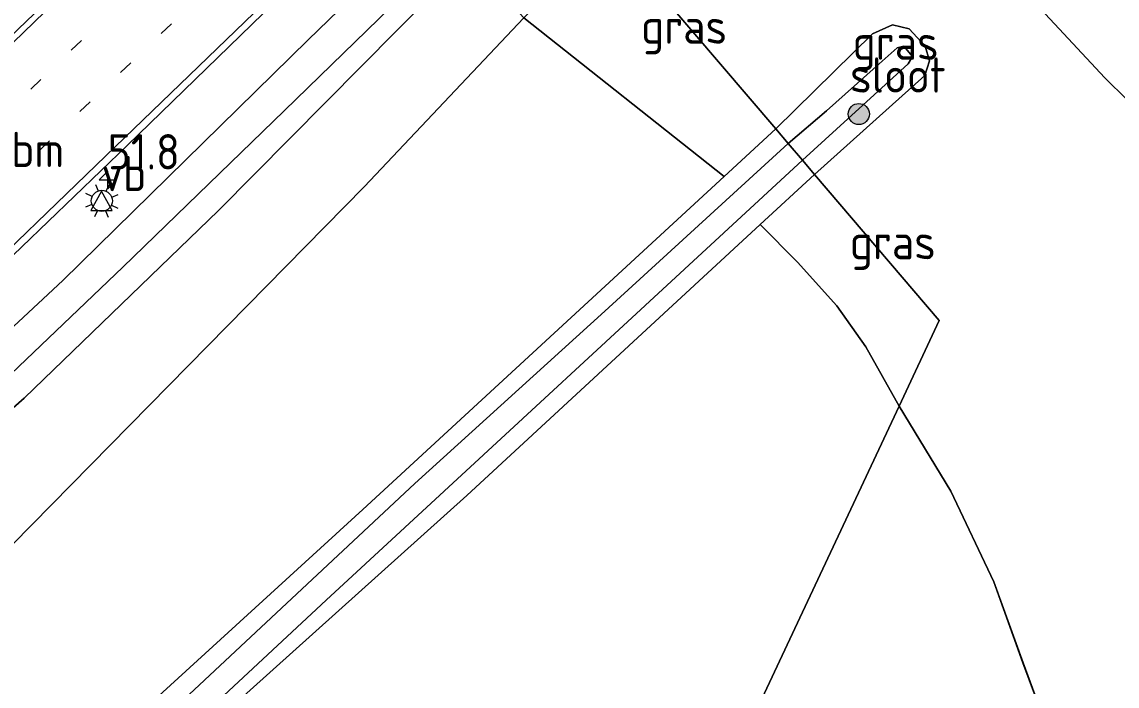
# Model space of a CAD drawing. Extents: x 253736 to 255979, y 477184 to 479215.
# Drawn here: x 253894.2 to 253972, y 477605.8 to 477653 of the extents above; entities that cross this region are included whole.
import ezdxf
from ezdxf.enums import TextEntityAlignment as Align

# ---------------------------------------------------------------- set-up
doc = ezdxf.new("R2010")
doc.units = 0
doc.linetypes.add('13strp', pattern=[4, 1, -3])
for name, color, linetype, lineweight in [('as-bs-kilometr', 8, 'Continuous', 18), ('bp-b5-bomenstruiken', 8, 'Continuous', 18), ('bp-b5-grasland', 8, 'Continuous', 18), ('bp-bs-bomenrij', 8, 'laanbep', 18), ('bp-bs-boom', 8, 'Continuous', 18), ('gw-bs-insteekwatergang', 8, 'Continuous', 18), ('gw-bs-teenlijn', 8, 'Continuous', 18), ('mk-bs-13streep 0.45', 8, '13strp', 18), ('mk-bs-streep 0.15', 8, 'Continuous', 18), ('og-b5-water', 8, 'Continuous', 18), ('og-bs-hulpgeometrie', 8, 'Continuous', 18), ('og-bs-terreinafscheiding', 8, 'Continuous', 18), ('vh-b5-verh_soort', 8, 'Continuous', 18), ('wh-bs-waterlijn', 8, 'Continuous', 18), ('wm-bs-lichtmast', 8, 'Continuous', 18), ('wm-bs-verkeersbord', 8, 'Continuous', 18)]:
    doc.layers.add(name, color=color, linetype=linetype, lineweight=lineweight)
doc.styles.add('rtw_iso', font='isocp.shx')
doc.linetypes.add('laanbep', pattern='A,20,-1,[4,RTW.shx,S=0.75,R=0,X=0,Y=0],-1', length=22)

# ---------------------------------------------------------------- blocks, each defined once
blk = doc.blocks.new('verkeersbord')
for p, q in [((0, 0.75), (-0.75, -0.625)), ((0.75, -0.625), (0, 0.75)), ((-0.75, -0.625), (0.75, -0.625))]:
    blk.add_line(p, q)
blk = doc.blocks.new('dtbattr')
at = {"style": 'rtw_iso'}
blk.add_attdef('TAG', (0.591, 0.868), '', height=2.5, dxfattribs=at)
blk = doc.blocks.new('dtbattr-r')
at = {"style": 'rtw_iso'}
blk.add_attdef('TAG', text='', height=2.5, dxfattribs=at).set_placement((0, 0), align=Align.MIDDLE_CENTER)
blk = doc.blocks.new('RW1 Buren totaal_ACAD_1_FMEBLOCK43')
at = {"layer": 'bp-b5-grasland'}
for points in [[(11.757, -26.349, 22.202), (12.954, -24.264, 22.175), (13.875, -21.152, 22.175), (14.515, -16.398, 22.193), (14.184, -11.483, 22.211), (12.846, -7.363, 22.238), (11.557, -4.228, 22.244), (9.7, -1.289, 22.247), (5.32, 3.832, 22.223), (-3.018, 12.777, 22.016), (-15.851, 26.661, 22.025), (-18.695, 29.408, 22.073), (-19.068, 30.823, 22.106), (-18.169, 32.038, 22.082), (-16.695, 32.771, 22.067), (-15.303, 32.255, 22.04), (-5.774, 22.751, 22.145), (1.761, 30.11, 22.142), (3.592, 31.695, 22.172), (5.726, 31.786, 22.193), (7, 31.054, 22.187), (7.592, 29.933, 22.184), (7.511, 28.918, 22.172), (6.583, 27.765, 22.163), (-2.8, 19.247, 22.133), (4.366, 11.767, 22.16), (8.895, 7.152, 22.175), (11.708, 3.859, 22.172), (13.658, 0.993, 22.187), (16.167, -2.447, 22.202), (17.634, -5.543, 22.223), (18.52, -9.007, 22.274), (19.028, -12.681, 22.271), (19.068, -17.363, 22.172), (18.217, -22.203, 22.121), (16.353, -27.195, 21.992), (13.651, -31.973, 21.929), (12.761, -32.771, 21.968), (11.471, -32.557, 22.052), (10.311, -31.719, 22.136), (9.647, -30.87, 22.19), (9.73, -29.973, 22.208)], [(15.259, -22.255, 21.035), (14.601, -24.518, 21.035), (13.756, -26.778, 21.035), (12.721, -28.779, 21.035), (11.844, -30.34, 21.035), (12.928, -30.849, 21.035), (15.52, -25.325, 21.035), (16.803, -21.712, 21.035), (17.239, -18.914, 21.035), (17.233, -15.95, 21.035), (17.186, -12.628, 21.035), (17.042, -10.015, 21.035), (16.482, -7.917, 21.035), (15.827, -5.988, 21.035), (14.625, -3.408, 21.035), (13.368, -1.287, 21.035), (11.86, 0.759, 21.035), (10.123, 2.752, 21.035), (8.079, 5.484, 21.035), (5.614, 8.025, 21.035), (-0.586, 14.444, 21.035), (-4.743, 18.785, 21.035), (-4.739, 19.268, 21.035), (-4.458, 19.762, 21.035), (-3.281, 21.03, 21.035), (5.438, 29.262, 21.035), (4.649, 30.148, 21.035), (1.309, 27.159, 21.035), (-5.583, 20.881, 21.035), (-6.048, 20.927, 21.035), (-6.956, 21.587, 21.035), (-8.224, 22.746, 21.035), (-16.857, 31.459, 21.035), (-17.831, 30.623, 21.035), (-7.901, 20.205, 21.035), (2.8, 9.08, 21.035), (8.697, 2.729, 21.035), (10.379, 0.623, 21.035), (11.926, -1.75, 21.035), (13.5, -4.503, 21.035), (14.792, -7.299, 21.035), (15.5, -9.999, 21.035), (15.949, -13.511, 21.035), (16, -16.638, 21.035), (15.825, -19.442, 21.035)]]:
    blk.add_polyline3d(points, close=True, dxfattribs=at)
blk = doc.blocks.new('RW1 Buren totaal_ACAD_1_FMEBLOCK44')
at = {"layer": 'bp-b5-grasland'}
blk.add_polyline3d([(42.984, 47.996, 25.088), (61.271, 65.485, 24.683), (76.369, 80.094, 24.31), (82.954, 72.384, 24.43), (64.383, 54.255, 24.815), (46.981, 37.555, 25.268)], dxfattribs=at)
blk = doc.blocks.new('RW1 Buren totaal_ACAD_1_FMEBLOCK45')
at = {"layer": 'bp-b5-grasland'}
blk.add_polyline3d([(-3.405, -26.907, 22.283), (-8.956, -32.043, 22.292), (-9.997, -32.984, 22.292), (-10.421, -31.152, 22.376), (-11.781, -26.694, 22.373), (-14.01, -20.663, 22.415), (-16.091, -14.911, 22.418), (-19.14, -8.484, 22.364), (-22.805, -2.444, 22.167), (-19.953, 3.632, 22.142), (-28.813, 14.005, 22.086), (-20.978, 21.03, 22.064), (-20.646, 22.053, 22.058), (-20.954, 23.104, 22.034), (-22.103, 24.337, 21.992), (-23.282, 24.621, 21.983), (-24.689, 23.984, 21.983), (-31.563, 17.225, 21.992), (-43.491, 31.192, 22.21)], dxfattribs=at)
blk = doc.blocks.new('dtbattr-l')
at = {"style": 'rtw_iso'}
blk.add_attdef('TAG', (0, 0), '', height=2.5, dxfattribs=at)
blk = doc.blocks.new('boom')
blk.add_hatch(color=256).paths.add_polyline_path([(-0.75, 0, 1), (0.75, 0, 1)])
blk.add_circle((0, 0), 0.75)
blk = doc.blocks.new('lantaarnpaal')
for p, q in [((-0.884, 0.884), (-0.53, 0.53)), ((0, 0.75), (0, 1.25)), ((0.53, 0.53), (0.884, 0.884)), ((-0.75, 0), (-1.25, 0)), ((0.75, 0), (1.25, 0)), ((-0.53, -0.53), (-0.884, -0.884)), ((0, -0.75), (0, -1.25)), ((0.53, -0.53), (0.884, -0.884))]:
    blk.add_line(p, q)
blk.add_circle((0, 0), 0.75)
blk = doc.blocks.new('hecto')
for p, q in [((0, 0.625), (-0.625, 0)), ((0, -0.625), (0, 0.625)), ((-0.625, 0), (0.625, 0)), ((0.625, 0), (0, -0.625))]:
    blk.add_line(p, q)

msp = doc.modelspace()

# ---------------------------------------------------------------- linework, layer by layer
at = {"layer": 'bp-b5-bomenstruiken'}
msp.add_polyline3d([(253887.154, 477619.94, 25.066), (253894.397, 477626.274, 24.844), (253908.202, 477639.594, 24.481), (253925.961, 477657.537, 24.1), (253929.88, 477653.277, 22.195), (253918.554, 477641.283, 22.276), (253851.942, 477573.602, 22.303)], dxfattribs=at)
for points in [[(253944.113, 477642.008, 21.964), (253918.459, 477618.372, 22.036), (253890.018, 477592.454, 21.919), (253856.256, 477560.924, 21.967), (253855.243, 477559.456, 21.961), (253854.457, 477557.793, 21.952), (253854.265, 477556.566, 21.964), (253853.988, 477554.952, 21.964), (253854.037, 477553.327, 21.967), (253854.888, 477551.456, 21.985), (253855.73, 477550.194, 21.979), (253856.88, 477549.046, 21.976), (253858.321, 477548.179, 21.979), (253858.651, 477546.299, 22.069), (253843.86, 477542.854, 22.09), (253824.304, 477537.538, 22.174), (253813.576, 477534.919, 22.318), (253811.328, 477534.321, 22.318), (253814.095, 477536.186, 22.336), (253816.893, 477539.17, 22.303), (253851.942, 477573.602, 22.303), (253918.554, 477641.283, 22.276), (253929.88, 477653.277, 22.195)], [(253956.54, 477625.719, 22.167), (253930.72, 477570.712, 22.291), (253911.132, 477564.986, 22.261), (253878.537, 477555.936, 21.997), (253862.936, 477551.852, 22.12), (253861.634, 477551.799, 22.177), (253860.205, 477552.309, 22.231), (253859.075, 477553.507, 22.216), (253858.438, 477555.175, 22.132), (253858.552, 477556.577, 22.048), (253859.368, 477558.121, 21.94), (253860.742, 477559.554, 21.91), (253877.461, 477574.794, 21.871), (253898.1, 477594.461, 21.832), (253925.841, 477619.37, 21.994), (253946.679, 477638.611, 21.979), (253949.332, 477635.927, 22.072), (253952.121, 477632.843, 22.072), (253954.173, 477629.92, 22.099)], [(253969.348, 477595.179, 22.292), (253963.385, 477589.784, 22.295), (253955.951, 477584.108, 22.289), (253953.11, 477582.031, 22.355), (253947.354, 477578.596, 22.376), (253941.675, 477575.359, 22.325), (253937.025, 477573.207, 22.268), (253930.72, 477570.712, 22.291), (253956.54, 477625.719, 22.167), (253960.205, 477619.68, 22.364), (253963.254, 477613.253, 22.418), (253965.335, 477607.5, 22.415), (253967.564, 477601.469, 22.373), (253968.923, 477597.011, 22.376)]]:
    msp.add_polyline3d(points, close=True, dxfattribs=at)
at = {"layer": 'bp-b5-grasland'}
for points in [[(253881.118, 477624.43, 25.229), (253901.711, 477644.222, 24.761), (253927.455, 477669.188, 24.134), (253929.794, 477666.449, 23.96), (253914.563, 477651.713, 24.26), (253897.143, 477634.641, 24.677), (253887.341, 477625.494, 24.971)], [(253891.349, 477625.996, 24.863), (253901.403, 477635.582, 24.596), (253912.861, 477646.683, 24.302), (253931.343, 477664.635, 23.939), (253932.276, 477663.543, 23.986), (253925.961, 477657.537, 24.1), (253908.202, 477639.594, 24.481), (253894.397, 477626.274, 24.844), (253887.154, 477619.94, 25.066)], [(253890.018, 477592.454, 21.919), (253918.459, 477618.372, 22.036), (253944.113, 477642.008, 21.964), (253947.782, 477645.389, 21.992), (253948.656, 477644.365, 21.175), (253935.636, 477632.447, 21.175), (253922.158, 477620.232, 21.175), (253906.132, 477605.242, 21.175), (253891.086, 477591.448, 21.175)], [(253887.119, 477585.208, 20.983), (253915.862, 477611.957, 20.983), (253949.68, 477643.167, 21.082), (253950.532, 477642.169, 22.086), (253946.679, 477638.611, 21.979), (253925.841, 477619.37, 21.994), (253898.1, 477594.461, 21.832), (253877.461, 477574.794, 21.871)]]:
    msp.add_polyline3d(points, dxfattribs=at)
for points in [[(253947.782, 477645.389, 21.992), (253944.113, 477642.008, 21.964), (253929.88, 477653.277, 22.195), (253935.853, 477659.355, 22.21)], [(253950.532, 477642.169, 22.086), (253949.68, 477643.167, 21.082), (253957.187, 477650.016, 21.083), (253957.482, 477650.532, 21.083), (253956.866, 477651.265, 21.083), (253956.402, 477651.15, 21.08), (253954.9, 477649.816, 21.071), (253951.381, 477646.68, 21.068), (253948.656, 477644.365, 21.175), (253947.782, 477645.389, 21.992), (253954.656, 477652.147, 21.983), (253956.063, 477652.784, 21.983), (253957.242, 477652.501, 21.992), (253958.391, 477651.268, 22.034), (253958.699, 477650.216, 22.058), (253958.367, 477649.193, 22.064)], [(253956.54, 477625.719, 22.167), (253954.173, 477629.92, 22.099), (253952.121, 477632.843, 22.072), (253949.332, 477635.927, 22.072), (253946.679, 477638.611, 21.979), (253950.532, 477642.169, 22.086), (253959.392, 477631.795, 22.142)]]:
    msp.add_polyline3d(points, close=True, dxfattribs=at)
at = {"layer": 'bp-bs-bomenrij'}
msp.add_polyline3d([(253946.713, 477675.537, 23.333), (253952.513, 477669.077, 22.01), (253956.882, 477664.819, 21.986), (253961.64, 477659.444, 22.013), (253966.262, 477654.25, 22.088), (253971.138, 477649.029, 22.145), (253975.915, 477644.329, 22.121), (253979.272, 477637.305, 22.178), (253981.859, 477630.635, 22.184), (253983.174, 477624.16, 22.184), (253985.812, 477617.244, 22.229)], dxfattribs=at)
at = {"layer": 'gw-bs-insteekwatergang'}
for points in [[(253950.532, 477642.169, 22.086), (253958.367, 477649.193, 22.064), (253958.699, 477650.216, 22.058), (253958.391, 477651.268, 22.034), (253957.242, 477652.501, 21.992), (253956.063, 477652.784, 21.983), (253954.656, 477652.147, 21.983), (253947.782, 477645.389, 21.992)], [(253947.782, 477645.389, 21.992), (253944.113, 477642.008, 21.964), (253918.459, 477618.372, 22.036), (253890.018, 477592.454, 21.919), (253856.256, 477560.924, 21.967), (253855.243, 477559.456, 21.961), (253854.457, 477557.793, 21.952), (253854.265, 477556.566, 21.964), (253853.988, 477554.952, 21.964), (253854.037, 477553.327, 21.967), (253854.888, 477551.456, 21.985), (253855.73, 477550.194, 21.979), (253856.88, 477549.046, 21.976), (253858.321, 477548.179, 21.979), (253859.638, 477547.85, 21.985), (253861.441, 477547.773, 21.985), (253865.172, 477548.231, 21.964), (253890.71, 477554.929, 22.006), (253921.932, 477563.621, 21.982), (253928.2, 477565.344, 21.982)], [(253930.72, 477570.712, 22.291), (253911.132, 477564.986, 22.261), (253878.537, 477555.936, 21.997), (253862.936, 477551.852, 22.12), (253861.634, 477551.799, 22.177), (253860.205, 477552.309, 22.231), (253859.075, 477553.507, 22.216), (253858.438, 477555.175, 22.132), (253858.552, 477556.577, 22.048), (253859.368, 477558.121, 21.94), (253860.742, 477559.554, 21.91), (253877.461, 477574.794, 21.871), (253898.1, 477594.461, 21.832), (253925.841, 477619.37, 21.994), (253946.679, 477638.611, 21.979), (253950.532, 477642.169, 22.086)]]:
    msp.add_polyline3d(points, dxfattribs=at)
at = {"layer": 'gw-bs-teenlijn'}
msp.add_polyline3d([(253811.328, 477534.321, 22.318), (253814.095, 477536.186, 22.336), (253816.893, 477539.17, 22.303), (253851.942, 477573.602, 22.303), (253918.554, 477641.283, 22.276), (253929.88, 477653.277, 22.195), (253935.853, 477659.355, 22.21)], dxfattribs=at)
at = {"layer": 'mk-bs-13streep 0.45'}
for points in [[(253858.291, 477613.085, 25.879), (253883.348, 477637.104, 25.27), (253922.578, 477674.9, 24.376)], [(253861.707, 477611.431, 25.753), (253892.593, 477641.078, 25.006), (253924.946, 477672.127, 24.247)]]:
    msp.add_polyline3d(points, dxfattribs=at)
at = {"layer": 'mk-bs-streep 0.15'}
for points in [[(253920.387, 477677.465, 24.397), (253887.66, 477645.784, 25.174), (253872.785, 477631.429, 25.567), (253870.463, 477628.731, 25.594), (253856.468, 477611.317, 25.894), (253832.974, 477589.094, 26.563), (253805.606, 477563.646, 27.349), (253766.952, 477528.552, 28.33), (253763.823, 477525.746, 28.389)], [(253769.325, 477526.183, 28.382), (253791.607, 477546.318, 27.898), (253814.801, 477567.56, 27.178), (253835.288, 477586.519, 26.542), (253857.825, 477607.827, 25.843), (253879.22, 477623.234, 25.321), (253900.201, 477643.472, 24.823), (253927.193, 477669.495, 24.172)]]:
    msp.add_polyline3d(points, dxfattribs=at)
at = {"layer": 'og-b5-water'}
msp.add_polyline3d([(253949.68, 477643.167, 21.082), (253948.656, 477644.365, 21.175), (253951.381, 477646.68, 21.068), (253954.9, 477649.816, 21.071), (253956.402, 477651.15, 21.08), (253956.866, 477651.265, 21.083), (253957.482, 477650.532, 21.083), (253957.187, 477650.016, 21.083)], close=True, dxfattribs=at)
msp.add_polyline3d([(253891.086, 477591.448, 21.175), (253906.132, 477605.242, 21.175), (253922.158, 477620.232, 21.175), (253935.636, 477632.447, 21.175), (253948.656, 477644.365, 21.175), (253949.68, 477643.167, 21.082), (253915.862, 477611.957, 20.983), (253887.119, 477585.208, 20.983)], dxfattribs=at)
at = {"layer": 'og-bs-hulpgeometrie'}
msp.add_polyline3d([(253930.72, 477570.712, 22.291), (253956.54, 477625.719, 22.167), (253959.392, 477631.795, 22.142), (253950.532, 477642.169, 22.086), (253949.68, 477643.167, 21.082), (253948.656, 477644.365, 21.175), (253947.782, 477645.389, 21.992), (253935.853, 477659.355, 22.21)], dxfattribs=at)
at = {"layer": 'og-bs-terreinafscheiding'}
for points in [[(253920.068, 477677.838, 24.43), (253901.497, 477659.709, 24.815), (253884.095, 477643.009, 25.268), (253872.461, 477631.675, 25.544), (253870.005, 477628.974, 25.562), (253857.009, 477612.574, 25.865), (253855.093, 477610.583, 25.889), (253834.567, 477591.316, 26.471), (253811.337, 477569.697, 27.092), (253781.886, 477543.157, 27.941), (253771.281, 477533.956, 28.148), (253765.104, 477528.755, 28.322)], [(253927.455, 477669.188, 24.134), (253901.711, 477644.222, 24.761), (253881.118, 477624.43, 25.229), (253879.178, 477622.749, 25.274), (253877.231, 477621.299, 25.31), (253865.155, 477612.561, 25.556), (253858.898, 477607.865, 25.709), (253854.99, 477604.373, 25.844), (253844.411, 477594.412, 26.165), (253832.305, 477583.075, 26.639), (253813.687, 477565.825, 27.155), (253798.287, 477551.788, 27.65), (253783.784, 477538.217, 28.103), (253775.432, 477530.739, 28.226)], [(253929.794, 477666.449, 23.96), (253914.563, 477651.713, 24.26), (253897.143, 477634.641, 24.677), (253887.341, 477625.494, 24.971), (253878.851, 477618.468, 25.145), (253866.006, 477608.816, 25.478), (253859.846, 477603.823, 25.658), (253853.524, 477598.114, 25.841), (253844.513, 477589.645, 26.126), (253836.021, 477581.574, 26.396), (253824.718, 477571.229, 26.735), (253816.223, 477563.875, 27.029), (253803.887, 477553.299, 27.488), (253795.616, 477545.988, 27.815), (253787.86, 477539.381, 28.019)], [(253791.803, 477539.339, 27.971), (253802.55, 477548.918, 27.575), (253820.173, 477564.02, 26.948), (253831.491, 477574.241, 26.528), (253848.229, 477589.866, 25.982), (253854.569, 477595.933, 25.823), (253863.227, 477603.434, 25.541), (253872.594, 477610.71, 25.307), (253882.809, 477618.377, 25.031), (253891.349, 477625.996, 24.863), (253901.403, 477635.582, 24.596), (253912.861, 477646.683, 24.302), (253931.343, 477664.635, 23.939)], [(253925.961, 477657.537, 24.1), (253908.202, 477639.594, 24.481), (253894.397, 477626.274, 24.844), (253887.154, 477619.94, 25.066), (253881.757, 477615.442, 25.141), (253873.331, 477609.101, 25.372), (253867.764, 477604.863, 25.51), (253862.086, 477600.248, 25.684), (253854.619, 477593.296, 25.849), (253844.888, 477584.062, 26.212), (253837.088, 477576.922, 26.449), (253828.69, 477568.94, 26.692), (253817.545, 477558.999, 27.121), (253805.9, 477548.603, 27.541), (253795.964, 477539.894, 28.003), (253792.545, 477537.288, 28.108), (253791.505, 477536.767, 28.123), (253790.527, 477536.551, 28.126), (253789.587, 477536.822, 28.097)], [(253944.113, 477642.008, 21.964), (253929.88, 477653.277, 22.195), (253925.961, 477657.537, 24.1)], [(253946.679, 477638.611, 21.979), (253949.332, 477635.927, 22.072), (253952.121, 477632.843, 22.072), (253954.173, 477629.92, 22.099), (253956.54, 477625.719, 22.167)], [(253956.54, 477625.719, 22.167), (253960.205, 477619.68, 22.364), (253963.254, 477613.253, 22.418), (253965.335, 477607.5, 22.415), (253967.564, 477601.469, 22.373), (253968.923, 477597.011, 22.376), (253969.348, 477595.179, 22.292)]]:
    msp.add_polyline3d(points, dxfattribs=at)
at = {"layer": 'vh-b5-verh_soort'}
for points in [[(253884.095, 477643.009, 25.268), (253901.497, 477659.709, 24.815), (253920.068, 477677.838, 24.43), (253920.387, 477677.465, 24.397), (253922.578, 477674.9, 24.376), (253924.946, 477672.127, 24.247), (253927.193, 477669.495, 24.172), (253927.455, 477669.188, 24.134), (253901.711, 477644.222, 24.761), (253881.118, 477624.43, 25.229)], [(253887.341, 477625.494, 24.971), (253897.143, 477634.641, 24.677), (253914.563, 477651.713, 24.26), (253929.794, 477666.449, 23.96), (253931.343, 477664.635, 23.939), (253912.861, 477646.683, 24.302), (253901.403, 477635.582, 24.596), (253891.349, 477625.996, 24.863)]]:
    msp.add_polyline3d(points, dxfattribs=at)
at = {"layer": 'wh-bs-waterlijn'}
for points in [[(253949.68, 477643.167, 21.082), (253957.187, 477650.016, 21.083), (253957.482, 477650.532, 21.083), (253956.866, 477651.265, 21.083), (253956.402, 477651.15, 21.08), (253954.9, 477649.816, 21.071), (253951.381, 477646.68, 21.068), (253948.656, 477644.365, 21.175)], [(253928.805, 477566.633, 21.061), (253894.1, 477557.331, 21.13), (253864.799, 477549.4, 21.181), (253863.252, 477548.92, 21.178), (253860.875, 477548.98, 21.166), (253858.826, 477549.525, 21.16), (253856.926, 477550.95, 21.169), (253855.426, 477553.322, 21.172), (253854.862, 477555.439, 21.172), (253855.638, 477557.794, 21.172), (253857.046, 477559.525, 21.172), (253858.922, 477561.896, 21.175), (253872.816, 477574.821, 21.175), (253891.086, 477591.448, 21.175), (253906.132, 477605.242, 21.175), (253922.158, 477620.232, 21.175), (253935.636, 477632.447, 21.175), (253948.656, 477644.365, 21.175)], [(253949.68, 477643.167, 21.082), (253915.862, 477611.957, 20.983), (253887.119, 477585.208, 20.983), (253860.12, 477560.408, 20.983), (253858.399, 477558.846, 21.079), (253857.223, 477557.701, 21.166), (253856.517, 477556.571, 21.202), (253856.311, 477554.988, 21.208), (253856.632, 477553.904, 21.208), (253857.451, 477552.349, 21.208), (253858.415, 477551.359, 21.208), (253859.567, 477550.47, 21.208), (253860.752, 477550.294, 21.208), (253862.362, 477550.38, 21.208), (253864.764, 477550.936, 21.208), (253890.356, 477557.646, 21.175), (253907.107, 477562.415, 21.055), (253921.606, 477566.277, 21.037), (253929.719, 477568.58, 21.037)]]:
    msp.add_polyline3d(points, dxfattribs=at)

# ---------------------------------------------------------------- block references
at = {"layer": 'as-bs-kilometr'}
ref = msp.add_blockref('dtbattr', (253900.347, 477641.769, 24.783), dxfattribs=at)
ref.add_attrib('TAG', '51.8', dxfattribs={"layer": '0', "height": 2.5, "style": 'rtw_iso'}).set_placement((253900.347, 477641.769, 24.783), align=Align.BOTTOM_LEFT)
msp.add_blockref('hecto', (253900.347, 477641.769, 24.783), dxfattribs=at)
at = {"layer": 'bp-b5-grasland'}
for name, p in [('RW1 Buren totaal_ACAD_1_FMEBLOCK45', (253979.3445, 477628.1635)), ('RW1 Buren totaal_ACAD_1_FMEBLOCK44', (253837.114, 477605.4535)), ('RW1 Buren totaal_ACAD_1_FMEBLOCK43', (253977.0425, 477644.528))]:
    msp.add_blockref(name, p, dxfattribs=at)
ref = msp.add_blockref('dtbattr-r', (253938.210938, 477650.6875, 22.0706), dxfattribs=at)
ref.add_attrib('TAG', 'gras', dxfattribs={"layer": '0', "height": 2.5, "style": 'rtw_iso'}).set_placement((253938.210938, 477650.6875, 22.0706), align=Align.BOTTOM_LEFT)
ref = msp.add_blockref('dtbattr-r', (253953.234375, 477649.546875, 21.588412), dxfattribs=at)
ref.add_attrib('TAG', 'gras', dxfattribs={"layer": '0', "height": 2.5, "style": 'rtw_iso'}).set_placement((253953.234375, 477649.546875, 21.588412), align=Align.BOTTOM_LEFT)
ref = msp.add_blockref('dtbattr-r', (253953.03125, 477635.390625, 22.098), dxfattribs=at)
ref.add_attrib('TAG', 'gras', dxfattribs={"layer": '0', "height": 2.5, "style": 'rtw_iso'}).set_placement((253953.03125, 477635.390625, 22.098), align=Align.BOTTOM_LEFT)
at = {"layer": 'bp-bs-boom'}
msp.add_blockref('boom', (253953.679, 477646.45, 21.329), dxfattribs=at)
at = {"layer": 'mk-bs-13streep 0.45'}
ref = msp.add_blockref('dtbattr-l', (253893.483932, 477641.933023, 24.985099), dxfattribs=at)
ref.add_attrib('TAG', 'bm', dxfattribs={"layer": '0', "height": 2.5, "style": 'rtw_iso'}).set_placement((253893.483932, 477641.933023, 24.985099), align=Align.BOTTOM_LEFT)
at = {"layer": 'og-b5-water'}
ref = msp.add_blockref('dtbattr-r', (253953.054688, 477647.21875, 21.089667), dxfattribs=at)
ref.add_attrib('TAG', 'sloot', dxfattribs={"layer": '0', "height": 2.5, "style": 'rtw_iso'}).set_placement((253953.054688, 477647.21875, 21.089667), align=Align.BOTTOM_LEFT)
at = {"layer": 'wm-bs-lichtmast', "rotation": 335.6}
msp.add_blockref('lantaarnpaal', (253899.921, 477640.288, 24.841), dxfattribs=at)
at = {"layer": 'wm-bs-verkeersbord'}
ref = msp.add_blockref('dtbattr', (253899.896, 477640.222, 24.797), dxfattribs=at)
ref.add_attrib('TAG', 'vb', dxfattribs={"layer": '0', "height": 2.5, "style": 'rtw_iso'}).set_placement((253899.896, 477640.222, 24.797), align=Align.BOTTOM_LEFT)
msp.add_blockref('verkeersbord', (253899.896, 477640.222, 24.797), dxfattribs=at)

doc.saveas('drawing.dxf')
